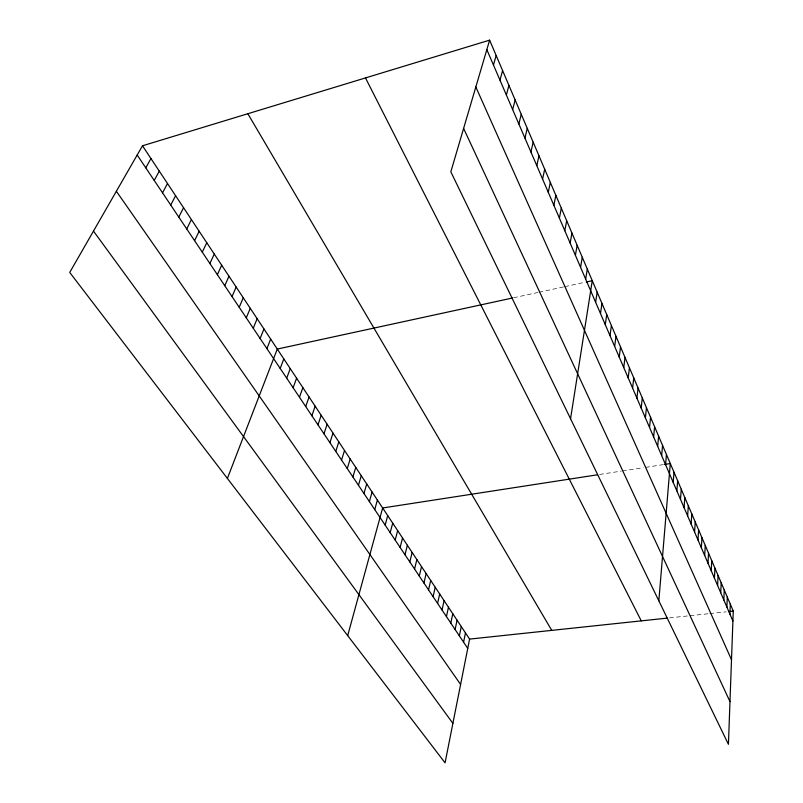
<?xml version="1.0" encoding="UTF-8"?>
<svg xmlns="http://www.w3.org/2000/svg" width="803" height="803" viewBox="0 0 803 803"><rect width="100%" height="100%" fill="white"/><g stroke="black" fill="none" stroke-linecap="round" stroke-linejoin="round"><path stroke-width="0.6" stroke-dasharray="4.01 3.01" d="M513.619 297.762L537.839 292.513M539.004 292.252L563.626 286.912M564.81 286.651L585.076 282.254M599.6 474.463L621.281 471.11M622.435 470.939L643.263 467.717M645.602 467.356L663.208 464.636M669.461 617.878L688.914 615.811M690.068 615.69L708.607 613.723M709.762 613.592L726.193 611.856"/><path stroke-width="1.2" d="M489.619 40.15L733.269 611.103L728.431 744.331L450.824 171.822L489.619 40.15L142.492 145.785L69.731 272.428L445.063 762.85L469.594 639.098L142.492 145.785M729.917 614.114L730.298 604.147M726.896 607.088L727.297 597.111M723.834 599.992L724.256 589.994M720.743 592.795L721.184 582.797M717.611 585.528L718.073 575.51M714.439 578.16L714.931 568.133M711.227 570.712L711.749 560.675M707.985 563.174L708.527 553.116M704.693 555.535L705.255 545.468M701.37 547.807L701.952 537.729M697.998 539.977L698.61 529.9M694.585 532.058L695.227 521.96M691.132 524.038L691.795 513.93M687.629 515.907L688.332 505.8M684.086 507.677L684.808 497.559M680.502 499.346L681.255 489.218M676.859 490.904L677.652 480.766M673.175 482.352L673.998 472.214M658.831 600.805L670.294 463.542L664.392 464.455M665.577 464.696L666.46 454.538M661.652 455.572L662.565 445.424M657.667 446.338L658.621 436.17M653.632 436.962L654.616 426.805M649.547 427.467L650.56 417.299M645.391 417.831L646.455 407.663M641.185 408.065L642.29 397.897M636.92 398.158L638.054 388M632.593 388.11L633.768 377.952M628.207 377.922L629.422 367.764M623.75 367.573L625.015 357.425M619.233 357.084L620.538 346.936M614.656 346.444L616.001 336.296M609.999 335.634L611.394 325.506M605.281 324.673L606.717 314.555M600.483 313.541L601.969 303.434M595.625 302.249L597.161 292.151M570.552 418.734L592.273 280.699L586.27 281.994M585.668 279.133L587.304 269.065M580.579 267.309L582.265 257.251M575.4 255.294L577.146 245.266M570.15 243.088L571.947 233.081M564.81 230.702L566.677 220.715M559.39 218.105L561.307 208.148M553.879 205.307L555.857 195.38M463.582 642.169L465.459 632.854M459.366 635.876L461.273 626.551M548.278 192.308L550.326 182.401M455.11 629.522L457.058 620.177M450.804 623.088L452.782 613.743M542.587 179.089L544.695 169.212M446.448 616.594L448.465 607.229M442.041 610.019L444.099 600.644M536.805 165.649L538.984 155.812M437.595 603.374L439.683 593.989M433.088 596.659L435.226 587.264M530.924 151.998L533.162 142.191M428.541 589.864L430.709 580.459M423.934 582.998L426.152 573.573M419.286 576.052L421.535 566.617M524.941 138.106L527.26 128.339M414.579 569.026L416.867 559.571M518.858 123.983L521.247 114.257M409.811 561.909L412.15 552.454M404.993 554.722L407.372 545.257M512.665 109.62L515.135 99.943M400.125 547.445L402.544 537.97M395.186 540.088L397.656 530.602M390.198 532.64L392.717 523.144M506.382 95.005L508.921 85.379M385.159 525.112L387.708 515.606M347.689 635.615L382.65 507.978L597.332 474.814M499.978 80.139L502.598 70.564M374.75 509.584L377.4 500.058M369.39 501.574L372.09 492.048M493.464 65.013L496.164 55.487M363.96 493.474L366.72 483.938M358.459 485.273L361.27 475.727M352.898 476.962L355.759 467.416M347.257 468.55L350.178 459.005M341.556 460.029L344.527 450.483M335.774 451.406L338.806 441.851M329.913 442.664L333.004 433.108M323.98 433.811L327.132 424.245M317.978 424.837L321.19 415.281M311.885 415.753L315.157 406.188M305.712 406.539L309.055 396.983M299.459 397.214L302.872 387.648M293.125 387.759L296.598 378.193M286.701 378.173L290.244 368.617M280.197 368.457L283.81 358.901M227.39 478.427L277.276 349.064L512.465 298.013M266.907 348.622L270.661 339.087M260.132 338.505L263.956 328.969M253.246 328.236L257.161 318.711M246.28 317.827L250.265 308.312M239.204 307.268L243.269 297.762M232.027 296.568L236.172 287.072M224.75 285.697L228.985 276.222M217.372 274.686L221.688 265.221M209.874 263.504L214.281 254.049M202.276 252.152L206.772 242.727M194.567 240.639L199.154 231.234M186.738 228.955L191.415 219.57M178.788 217.101L183.566 207.726M170.718 205.056L175.596 195.711M162.527 192.83L167.506 183.516M154.216 180.414L159.295 171.129M145.765 167.817L150.964 158.552M469.594 639.098L667.183 618.119M728.552 611.605L733.269 611.103M93.479 231.093L452.892 723.342M116.365 191.255L460.601 684.467M137.193 155.009L467.747 648.392M247.846 113.725L551.751 630.375M365.485 77.921L641.266 620.87M463.612 128.42L729.977 701.611M475.828 86.985L731.503 659.745M486.829 49.615L732.908 621.05"/></g></svg>
